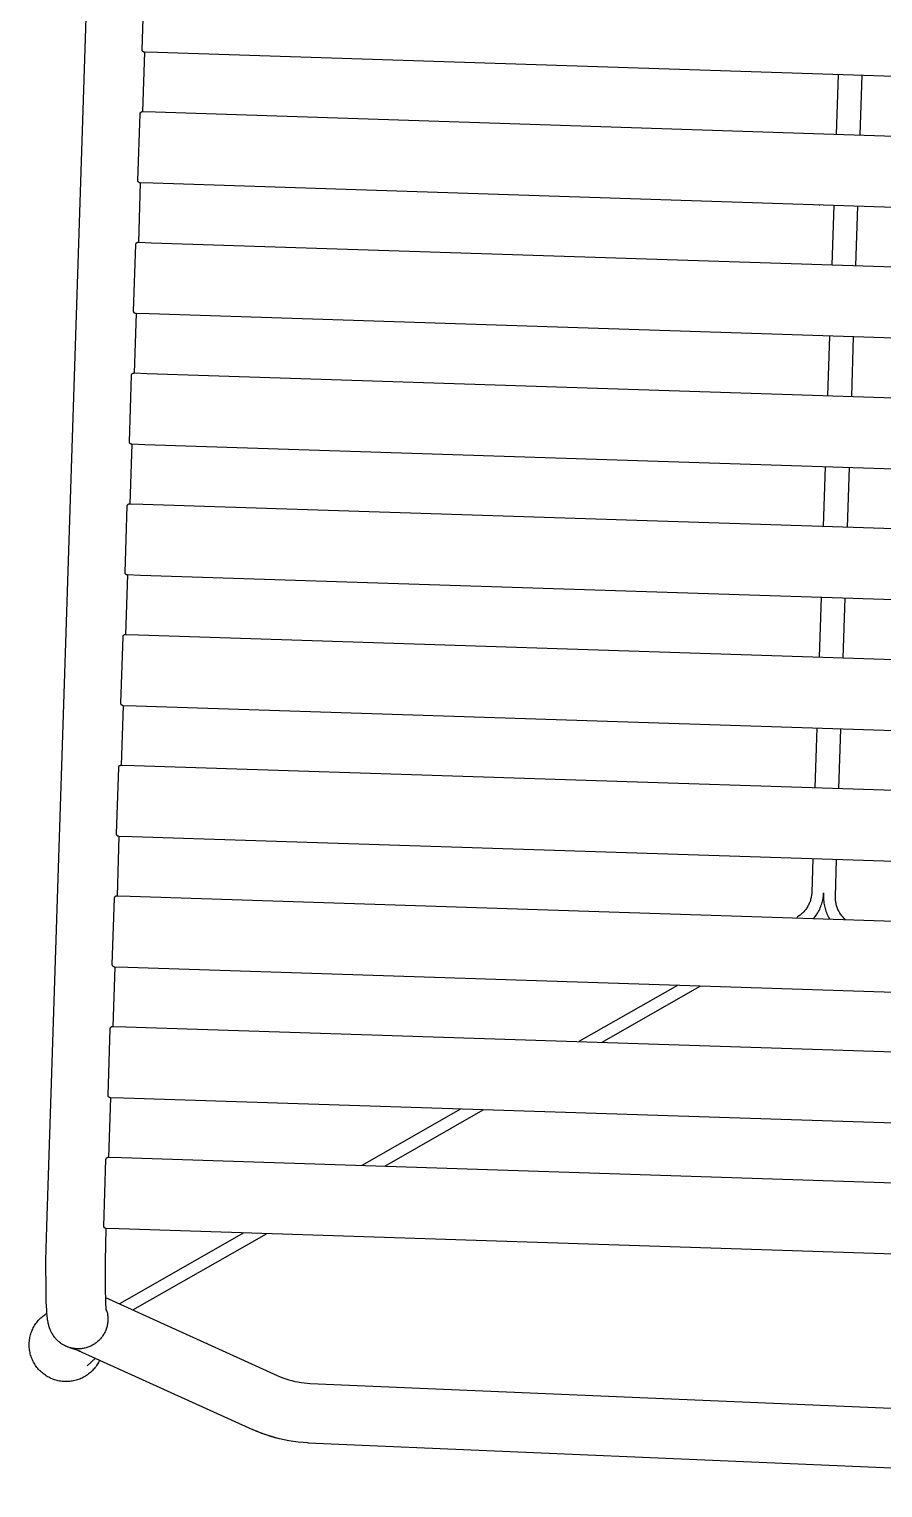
# Model space of a CAD drawing. Extents: x -27 to 25.3, y -8.5 to 57.5.
# Drawn here: x -12.965 to -12.606, y 53.188 to 53.802 of the extents above; entities that cross this region are included whole.
import ezdxf

# ---------------------------------------------------------------- set-up
doc = ezdxf.new("R2010")
doc.units = 0
doc.header["$LTSCALE"] = 0.002
doc.layers.add('A-mobilier', color=252, linetype='Continuous')
doc.layers.add('SA-ELEVATION', color=2, linetype='Continuous', true_color=0xffff00)

# ---------------------------------------------------------------- blocks, each defined once
blk = doc.blocks.new('Banc Palissade-Dessus')
at = {"layer": 'SA-ELEVATION'}
for p, q in [((537.5, 0), (-537.5, 0)), ((574.9, 0.02), (574.57, -0.39)), ((575.24, 0.43), (574.9, 0.02)), ((575.6, 0.83), (575.24, 0.43)), ((575.96, 1.21), (575.6, 0.83)), ((576.35, 1.58), (575.96, 1.21)), ((576.74, 1.93), (576.35, 1.58)), ((577.14, 2.28), (576.74, 1.93)), ((577.56, 2.6), (577.14, 2.28)), ((577.99, 2.92), (577.56, 2.6)), ((578.43, 3.22), (577.99, 2.92)), ((578.87, 3.5), (578.43, 3.22)), ((579.33, 3.77), (578.87, 3.5)), ((579.8, 4.02), (579.33, 3.77)), ((580.27, 4.26), (579.8, 4.02)), ((580.76, 4.48), (580.27, 4.26)), ((581.25, 4.68), (580.76, 4.48)), ((581.74, 4.87), (581.25, 4.68)), ((582.25, 5.04), (581.74, 4.87)), ((582.75, 5.19), (582.25, 5.04)), ((583.27, 5.33), (582.75, 5.19)), ((583.78, 5.44), (583.27, 5.33)), ((584.31, 5.54), (583.78, 5.44)), ((584.83, 5.62), (584.31, 5.54)), ((585.36, 5.69), (584.83, 5.62)), ((585.89, 5.73), (585.36, 5.69)), ((586.42, 5.76), (585.89, 5.73)), ((586.95, 5.77), (586.42, 5.76)), ((587.48, 5.76), (586.95, 5.77)), ((588.02, 5.73), (587.48, 5.76)), ((588.56, 5.68), (588.02, 5.73)), ((589.09, 5.62), (588.56, 5.68)), ((589.63, 5.53), (589.09, 5.62)), ((590.16, 5.43), (589.63, 5.53)), ((590.68, 5.31), (590.16, 5.43)), ((591.2, 5.17), (590.68, 5.31)), ((591.72, 5.01), (591.2, 5.17)), ((592.23, 4.84), (591.72, 5.01)), ((592.73, 4.65), (592.23, 4.84)), ((593.23, 4.44), (592.73, 4.65)), ((593.72, 4.21), (593.23, 4.44)), ((594.2, 3.97), (593.72, 4.21)), ((594.67, 3.71), (594.2, 3.97)), ((595.13, 3.43), (594.67, 3.71)), ((595.58, 3.14), (595.13, 3.43)), ((596.02, 2.83), (595.58, 3.14)), ((596.46, 2.51), (596.02, 2.83)), ((596.88, 2.17), (596.46, 2.51)), ((597.28, 1.82), (596.88, 2.17)), ((597.68, 1.45), (597.28, 1.82)), ((598.06, 1.07), (597.68, 1.45)), ((598.43, 0.68), (598.06, 1.07)), ((598.78, 0.27), (598.43, 0.68)), ((599.12, -0.15), (598.78, 0.27)), ((551.78, -0.14), (537.5, 0)), ((565.13, -0.59), (551.78, -0.14)), ((569.24, -0.84), (565.13, -0.59)), ((572.49, -1.11), (569.24, -0.84)), ((573.81, -1.24), (572.49, -1.11)), ((575.13, -1.41), (573.81, -1.24)), ((574.26, -0.82), (573.96, -1.26)), ((574.57, -0.39), (574.26, -0.82)), ((576.16, -1.56), (575.13, -1.41)), ((576.67, -1.65), (576.16, -1.56)), ((577.18, -1.74), (576.67, -1.65)), ((577.61, -1.83), (577.18, -1.74)), ((578.04, -1.93), (577.61, -1.83)), ((578.47, -2.04), (578.04, -1.93)), ((578.89, -2.16), (578.47, -2.04)), ((579.28, -2.28), (578.89, -2.16)), ((579.67, -2.41), (579.28, -2.28)), ((580.06, -2.55), (579.67, -2.41)), ((580.44, -2.7), (580.06, -2.55)), ((580.79, -2.85), (580.44, -2.7)), ((581.14, -3.01), (580.79, -2.85)), ((581.49, -3.18), (581.14, -3.01)), ((581.84, -3.36), (581.49, -3.18)), ((582.18, -3.56), (581.84, -3.36)), ((582.52, -3.77), (582.18, -3.56)), ((582.86, -3.99), (582.52, -3.77)), ((583.19, -4.21), (582.86, -3.99)), ((583.54, -4.48), (583.19, -4.21)), ((583.89, -4.75), (583.54, -4.48)), ((584.23, -5.04), (583.89, -4.75)), ((584.4, -5.2), (584.23, -5.04)), ((584.56, -5.35), (584.4, -5.2)), ((584.79, -5.58), (584.56, -5.35)), ((585.02, -5.81), (584.79, -5.58)), ((585.24, -6.05), (585.02, -5.81)), ((585.45, -6.29), (585.24, -6.05)), ((599.45, -0.58), (599.12, -0.15)), ((599.76, -1.02), (599.45, -0.58)), ((600.06, -1.47), (599.76, -1.02)), ((600.34, -1.93), (600.06, -1.47)), ((600.6, -2.4), (600.34, -1.93)), ((600.85, -2.88), (600.6, -2.4)), ((601.08, -3.36), (600.85, -2.88)), ((601.29, -3.86), (601.08, -3.36)), ((601.48, -4.36), (601.29, -3.86)), ((601.66, -4.87), (601.48, -4.36)), ((601.82, -5.38), (601.66, -4.87)), ((601.96, -5.9), (601.82, -5.38)), ((602.09, -6.43), (601.96, -5.9)), ((585.66, -6.54), (585.45, -6.29)), ((585.86, -6.8), (585.66, -6.54)), ((586.06, -7.06), (585.86, -6.8)), ((586.25, -7.33), (586.06, -7.06)), ((586.4, -7.54), (586.25, -7.33)), ((586.54, -7.76), (586.4, -7.54)), ((586.67, -7.98), (586.54, -7.76)), ((586.81, -8.2), (586.67, -7.98)), ((586.93, -8.43), (586.81, -8.2)), ((587.06, -8.66), (586.93, -8.43)), ((587.18, -8.89), (587.06, -8.66)), ((587.29, -9.12), (587.18, -8.89)), ((587.4, -9.36), (587.29, -9.12)), ((587.44, -9.46), (587.38, -9.33)), ((587.5, -9.6), (587.4, -9.36)), ((587.6, -9.84), (587.5, -9.6)), ((587.69, -10.08), (587.6, -9.84)), ((587.78, -10.33), (587.69, -10.08)), ((587.87, -10.57), (587.78, -10.33)), ((587.95, -10.82), (587.87, -10.57)), ((588.02, -11.08), (587.95, -10.82)), ((588.11, -11.42), (588.02, -11.08)), ((588.06, -11.22), (589.31, -15.62)), ((588.2, -11.77), (588.11, -11.42)), ((588.27, -12.12), (588.2, -11.77)), ((588.33, -12.48), (588.27, -12.12)), ((602.19, -6.96), (602.09, -6.43)), ((602.28, -7.49), (602.19, -6.96)), ((602.23, -12.32), (602.31, -11.79)), ((602.35, -8.02), (602.28, -7.49)), ((602.31, -11.79), (602.37, -11.25)), ((602.4, -8.56), (602.35, -8.02)), ((602.37, -11.25), (602.41, -10.71)), ((602.43, -9.1), (602.4, -8.56)), ((602.41, -10.71), (602.44, -10.18)), ((602.44, -9.64), (602.43, -9.1)), ((602.44, -10.18), (602.44, -9.64)), ((587.81, -18.56), (587.94, -18.15)), ((587.94, -18.15), (588.06, -17.73)), ((588.06, -17.73), (588.17, -17.32)), ((588.17, -17.32), (588.26, -16.9)), ((588.26, -16.9), (588.33, -16.48)), ((588.39, -12.87), (588.33, -12.48)), ((588.33, -16.48), (588.39, -16.08)), ((588.44, -13.27), (588.39, -12.87)), ((588.39, -16.08), (588.44, -15.68)), ((588.47, -13.67), (588.44, -13.27)), ((588.44, -15.68), (588.47, -15.28)), ((588.49, -14.07), (588.47, -13.67)), ((588.47, -15.28), (588.49, -14.88)), ((588.49, -14.48), (588.49, -14.07)), ((588.49, -14.88), (588.49, -14.48)), ((589.11, -14.91), (620.03, -89.25)), ((599.56, -18.73), (599.87, -18.29)), ((599.87, -18.29), (600.16, -17.84)), ((600.16, -17.84), (600.43, -17.37)), ((600.43, -17.37), (600.69, -16.9)), ((600.69, -16.9), (600.93, -16.42)), ((600.93, -16.42), (601.15, -15.93)), ((601.15, -15.93), (601.36, -15.43)), ((601.36, -15.43), (601.55, -14.92)), ((601.55, -14.92), (601.72, -14.41)), ((601.72, -14.41), (601.87, -13.9)), ((601.87, -13.9), (602.01, -13.37)), ((602.01, -13.37), (602.13, -12.85)), ((602.13, -12.85), (602.23, -12.32)), ((41.5, -23.96), (13.5, -23.96)), ((41.54, -23.96), (41.5, -23.96)), ((41.57, -23.96), (41.54, -23.96)), ((41.61, -23.96), (41.57, -23.96)), ((41.64, -23.97), (41.61, -23.96)), ((41.68, -23.98), (41.64, -23.97)), ((41.71, -23.98), (41.68, -23.98)), ((41.75, -23.99), (41.71, -23.98)), ((41.78, -24), (41.75, -23.99)), ((41.81, -24.01), (41.78, -24)), ((41.85, -24.03), (41.81, -24.01)), ((41.88, -24.04), (41.85, -24.03)), ((41.91, -24.05), (41.88, -24.04)), ((41.95, -24.07), (41.91, -24.05)), ((41.98, -24.09), (41.95, -24.07)), ((42.01, -24.1), (41.98, -24.09)), ((42.04, -24.12), (42.01, -24.1)), ((42.07, -24.14), (42.04, -24.12)), ((42.1, -24.16), (42.07, -24.14)), ((42.12, -24.19), (42.1, -24.16)), ((42.15, -24.21), (42.12, -24.19)), ((42.18, -24.23), (42.15, -24.21)), ((42.2, -24.26), (42.18, -24.23)), ((42.23, -24.28), (42.2, -24.26)), ((42.25, -24.31), (42.23, -24.28)), ((42.27, -24.34), (42.25, -24.31)), ((42.3, -24.37), (42.27, -24.34)), ((42.32, -24.4), (42.3, -24.37)), ((42.34, -24.43), (42.32, -24.4)), ((42.36, -24.46), (42.34, -24.43)), ((42.37, -24.49), (42.36, -24.46)), ((42.39, -24.52), (42.37, -24.49)), ((42.41, -24.55), (42.39, -24.52)), ((67.61, -24.52), (67.59, -24.55)), ((67.63, -24.49), (67.61, -24.52)), ((67.64, -24.46), (67.63, -24.49)), ((67.66, -24.43), (67.64, -24.46)), ((67.68, -24.4), (67.66, -24.43)), ((67.7, -24.37), (67.68, -24.4)), ((67.73, -24.34), (67.7, -24.37)), ((67.75, -24.31), (67.73, -24.34)), ((67.77, -24.28), (67.75, -24.31)), ((67.8, -24.26), (67.77, -24.28)), ((67.82, -24.23), (67.8, -24.26)), ((67.85, -24.21), (67.82, -24.23)), ((67.88, -24.19), (67.85, -24.21)), ((67.9, -24.17), (67.88, -24.19)), ((67.93, -24.14), (67.9, -24.17)), ((67.96, -24.12), (67.93, -24.14)), ((67.99, -24.1), (67.96, -24.12)), ((68.02, -24.09), (67.99, -24.1)), ((68.05, -24.07), (68.02, -24.09)), ((68.09, -24.05), (68.05, -24.07)), ((68.12, -24.04), (68.09, -24.05)), ((68.15, -24.03), (68.12, -24.04)), ((68.19, -24.01), (68.15, -24.03)), ((68.22, -24), (68.19, -24.01)), ((68.25, -23.99), (68.22, -24)), ((68.29, -23.98), (68.25, -23.99)), ((68.32, -23.98), (68.29, -23.98)), ((68.36, -23.97), (68.32, -23.98)), ((68.39, -23.96), (68.36, -23.97)), ((68.43, -23.96), (68.39, -23.96)), ((68.46, -23.96), (68.43, -23.96)), ((68.5, -23.96), (68.46, -23.96)), ((96.5, -23.96), (68.5, -23.96)), ((96.54, -23.96), (96.5, -23.96)), ((96.57, -23.96), (96.54, -23.96)), ((96.61, -23.96), (96.57, -23.96)), ((96.64, -23.97), (96.61, -23.96)), ((96.68, -23.98), (96.64, -23.97)), ((96.71, -23.98), (96.68, -23.98)), ((96.75, -23.99), (96.71, -23.98)), ((96.78, -24), (96.75, -23.99)), ((96.81, -24.01), (96.78, -24)), ((96.85, -24.03), (96.81, -24.01)), ((96.88, -24.04), (96.85, -24.03)), ((96.91, -24.05), (96.88, -24.04)), ((96.95, -24.07), (96.91, -24.05)), ((96.98, -24.09), (96.95, -24.07)), ((97.01, -24.1), (96.98, -24.09)), ((97.04, -24.12), (97.01, -24.1)), ((97.07, -24.14), (97.04, -24.12)), ((97.1, -24.17), (97.07, -24.14)), ((97.12, -24.19), (97.1, -24.17)), ((97.15, -24.21), (97.12, -24.19)), ((97.18, -24.23), (97.15, -24.21)), ((97.2, -24.26), (97.18, -24.23)), ((97.23, -24.28), (97.2, -24.26)), ((97.25, -24.31), (97.23, -24.28)), ((97.27, -24.34), (97.25, -24.31)), ((97.3, -24.37), (97.27, -24.34)), ((97.32, -24.4), (97.3, -24.37)), ((97.34, -24.43), (97.32, -24.4)), ((97.36, -24.46), (97.34, -24.43)), ((97.37, -24.49), (97.36, -24.46)), ((97.39, -24.52), (97.37, -24.49)), ((97.41, -24.55), (97.39, -24.52)), ((122.61, -24.52), (122.59, -24.55)), ((122.63, -24.49), (122.61, -24.52)), ((122.64, -24.46), (122.63, -24.49)), ((122.66, -24.43), (122.64, -24.46)), ((122.68, -24.4), (122.66, -24.43)), ((122.7, -24.37), (122.68, -24.4)), ((122.73, -24.34), (122.7, -24.37)), ((122.75, -24.31), (122.73, -24.34)), ((122.77, -24.28), (122.75, -24.31)), ((122.8, -24.26), (122.77, -24.28)), ((122.82, -24.23), (122.8, -24.26)), ((122.85, -24.21), (122.82, -24.23)), ((122.88, -24.19), (122.85, -24.21)), ((122.9, -24.17), (122.88, -24.19)), ((122.93, -24.14), (122.9, -24.17)), ((122.96, -24.12), (122.93, -24.14)), ((122.99, -24.1), (122.96, -24.12)), ((123.02, -24.09), (122.99, -24.1)), ((123.05, -24.07), (123.02, -24.09)), ((123.09, -24.05), (123.05, -24.07)), ((123.12, -24.04), (123.09, -24.05)), ((123.15, -24.03), (123.12, -24.04)), ((123.19, -24.01), (123.15, -24.03)), ((123.22, -24), (123.19, -24.01)), ((123.25, -23.99), (123.22, -24)), ((123.29, -23.98), (123.25, -23.99)), ((123.32, -23.98), (123.29, -23.98)), ((123.36, -23.97), (123.32, -23.98)), ((123.39, -23.96), (123.36, -23.97)), ((123.43, -23.96), (123.39, -23.96)), ((123.46, -23.96), (123.43, -23.96)), ((123.5, -23.96), (123.46, -23.96)), ((151.5, -23.96), (123.5, -23.96)), ((151.54, -23.96), (151.5, -23.96)), ((151.57, -23.96), (151.54, -23.96)), ((151.61, -23.96), (151.57, -23.96)), ((151.64, -23.97), (151.61, -23.96)), ((151.68, -23.98), (151.64, -23.97)), ((151.71, -23.98), (151.68, -23.98)), ((151.75, -23.99), (151.71, -23.98)), ((151.78, -24), (151.75, -23.99)), ((151.81, -24.01), (151.78, -24)), ((151.85, -24.03), (151.81, -24.01)), ((151.88, -24.04), (151.85, -24.03)), ((151.91, -24.05), (151.88, -24.04)), ((151.95, -24.07), (151.91, -24.05)), ((151.98, -24.09), (151.95, -24.07)), ((152.01, -24.1), (151.98, -24.09)), ((152.04, -24.12), (152.01, -24.1)), ((152.07, -24.14), (152.04, -24.12)), ((152.1, -24.17), (152.07, -24.14)), ((152.12, -24.19), (152.1, -24.17)), ((152.15, -24.21), (152.12, -24.19)), ((152.18, -24.23), (152.15, -24.21)), ((152.2, -24.26), (152.18, -24.23)), ((152.23, -24.28), (152.2, -24.26)), ((152.25, -24.31), (152.23, -24.28)), ((152.27, -24.34), (152.25, -24.31)), ((152.3, -24.37), (152.27, -24.34)), ((152.32, -24.4), (152.3, -24.37)), ((152.34, -24.43), (152.32, -24.4)), ((152.36, -24.46), (152.34, -24.43)), ((152.37, -24.49), (152.36, -24.46)), ((152.39, -24.52), (152.37, -24.49)), ((152.41, -24.55), (152.39, -24.52)), ((177.61, -24.52), (177.59, -24.55)), ((177.63, -24.49), (177.61, -24.52)), ((177.64, -24.46), (177.63, -24.49)), ((177.66, -24.43), (177.64, -24.46)), ((177.68, -24.4), (177.66, -24.43)), ((177.7, -24.37), (177.68, -24.4)), ((177.73, -24.34), (177.7, -24.37)), ((177.75, -24.31), (177.73, -24.34)), ((177.77, -24.29), (177.75, -24.31)), ((177.8, -24.26), (177.77, -24.29)), ((177.82, -24.23), (177.8, -24.26)), ((177.85, -24.21), (177.82, -24.23)), ((177.88, -24.19), (177.85, -24.21)), ((177.9, -24.17), (177.88, -24.19)), ((177.93, -24.14), (177.9, -24.17)), ((177.96, -24.12), (177.93, -24.14)), ((177.99, -24.11), (177.96, -24.12)), ((178.02, -24.09), (177.99, -24.11)), ((178.05, -24.07), (178.02, -24.09)), ((178.09, -24.05), (178.05, -24.07)), ((178.12, -24.04), (178.09, -24.05)), ((178.15, -24.03), (178.12, -24.04)), ((178.19, -24.01), (178.15, -24.03)), ((178.22, -24), (178.19, -24.01)), ((178.25, -23.99), (178.22, -24)), ((178.29, -23.98), (178.25, -23.99)), ((178.32, -23.98), (178.29, -23.98)), ((178.36, -23.97), (178.32, -23.98)), ((178.39, -23.96), (178.36, -23.97)), ((178.43, -23.96), (178.39, -23.96)), ((178.46, -23.96), (178.43, -23.96)), ((178.5, -23.96), (178.46, -23.96)), ((206.5, -23.96), (178.5, -23.96)), ((206.54, -23.96), (206.5, -23.96)), ((206.57, -23.96), (206.54, -23.96)), ((206.61, -23.96), (206.57, -23.96)), ((206.64, -23.97), (206.61, -23.96)), ((206.68, -23.98), (206.64, -23.97)), ((206.71, -23.98), (206.68, -23.98)), ((206.75, -23.99), (206.71, -23.98)), ((206.78, -24), (206.75, -23.99)), ((206.81, -24.01), (206.78, -24)), ((206.85, -24.03), (206.81, -24.01)), ((206.88, -24.04), (206.85, -24.03)), ((206.91, -24.05), (206.88, -24.04)), ((206.95, -24.07), (206.91, -24.05)), ((206.98, -24.09), (206.95, -24.07)), ((207.01, -24.11), (206.98, -24.09)), ((207.04, -24.12), (207.01, -24.11)), ((207.07, -24.14), (207.04, -24.12)), ((207.1, -24.17), (207.07, -24.14)), ((207.12, -24.19), (207.1, -24.17)), ((207.15, -24.21), (207.12, -24.19)), ((207.18, -24.23), (207.15, -24.21)), ((207.2, -24.26), (207.18, -24.23)), ((207.23, -24.29), (207.2, -24.26)), ((207.25, -24.31), (207.23, -24.29)), ((207.27, -24.34), (207.25, -24.31)), ((207.3, -24.37), (207.27, -24.34)), ((207.32, -24.4), (207.3, -24.37)), ((207.34, -24.43), (207.32, -24.4)), ((207.36, -24.46), (207.34, -24.43)), ((207.37, -24.49), (207.36, -24.46)), ((207.39, -24.52), (207.37, -24.49)), ((207.41, -24.55), (207.39, -24.52)), ((232.61, -24.52), (232.59, -24.55)), ((232.63, -24.49), (232.61, -24.52)), ((232.64, -24.46), (232.63, -24.49)), ((232.66, -24.43), (232.64, -24.46)), ((232.68, -24.4), (232.66, -24.43)), ((232.7, -24.37), (232.68, -24.4)), ((232.73, -24.34), (232.7, -24.37)), ((232.75, -24.31), (232.73, -24.34)), ((232.77, -24.28), (232.75, -24.31)), ((232.8, -24.26), (232.77, -24.28)), ((232.82, -24.23), (232.8, -24.26)), ((232.85, -24.21), (232.82, -24.23)), ((232.88, -24.19), (232.85, -24.21)), ((232.9, -24.16), (232.88, -24.19)), ((232.93, -24.14), (232.9, -24.16)), ((232.96, -24.12), (232.93, -24.14)), ((232.99, -24.1), (232.96, -24.12)), ((233.02, -24.09), (232.99, -24.1)), ((233.05, -24.07), (233.02, -24.09)), ((233.09, -24.05), (233.05, -24.07)), ((233.12, -24.04), (233.09, -24.05)), ((233.15, -24.03), (233.12, -24.04)), ((233.19, -24.01), (233.15, -24.03)), ((233.22, -24), (233.19, -24.01)), ((233.25, -23.99), (233.22, -24)), ((233.29, -23.98), (233.25, -23.99)), ((233.32, -23.98), (233.29, -23.98)), ((233.36, -23.97), (233.32, -23.98)), ((233.39, -23.96), (233.36, -23.97)), ((233.43, -23.96), (233.39, -23.96)), ((233.46, -23.96), (233.43, -23.96)), ((233.5, -23.96), (233.46, -23.96)), ((261.5, -23.96), (233.5, -23.96)), ((261.54, -23.96), (261.5, -23.96)), ((261.57, -23.96), (261.54, -23.96)), ((261.61, -23.96), (261.57, -23.96)), ((261.64, -23.97), (261.61, -23.96)), ((261.68, -23.98), (261.64, -23.97)), ((261.71, -23.98), (261.68, -23.98)), ((261.75, -23.99), (261.71, -23.98)), ((261.78, -24), (261.75, -23.99)), ((261.81, -24.01), (261.78, -24)), ((261.85, -24.03), (261.81, -24.01)), ((261.88, -24.04), (261.85, -24.03)), ((261.91, -24.05), (261.88, -24.04)), ((261.95, -24.07), (261.91, -24.05)), ((261.98, -24.09), (261.95, -24.07)), ((262.01, -24.1), (261.98, -24.09)), ((262.04, -24.12), (262.01, -24.1)), ((262.07, -24.14), (262.04, -24.12)), ((262.1, -24.16), (262.07, -24.14)), ((262.12, -24.19), (262.1, -24.16)), ((262.15, -24.21), (262.12, -24.19)), ((262.18, -24.23), (262.15, -24.21)), ((262.2, -24.26), (262.18, -24.23)), ((262.23, -24.28), (262.2, -24.26)), ((262.25, -24.31), (262.23, -24.28)), ((262.27, -24.34), (262.25, -24.31)), ((262.3, -24.37), (262.27, -24.34)), ((262.32, -24.4), (262.3, -24.37)), ((262.34, -24.43), (262.32, -24.4)), ((262.36, -24.46), (262.34, -24.43)), ((262.37, -24.49), (262.36, -24.46)), ((262.39, -24.52), (262.37, -24.49)), ((262.41, -24.55), (262.39, -24.52)), ((287.61, -24.52), (287.59, -24.55)), ((287.63, -24.49), (287.61, -24.52)), ((287.64, -24.46), (287.63, -24.49)), ((287.66, -24.43), (287.64, -24.46)), ((287.68, -24.4), (287.66, -24.43)), ((287.7, -24.37), (287.68, -24.4)), ((287.73, -24.34), (287.7, -24.37)), ((287.75, -24.31), (287.73, -24.34)), ((287.77, -24.28), (287.75, -24.31)), ((287.8, -24.26), (287.77, -24.28)), ((287.82, -24.23), (287.8, -24.26)), ((287.85, -24.21), (287.82, -24.23)), ((287.88, -24.19), (287.85, -24.21)), ((287.9, -24.17), (287.88, -24.19)), ((287.93, -24.14), (287.9, -24.17)), ((287.96, -24.12), (287.93, -24.14)), ((287.99, -24.1), (287.96, -24.12)), ((288.02, -24.09), (287.99, -24.1)), ((288.05, -24.07), (288.02, -24.09)), ((288.09, -24.05), (288.05, -24.07)), ((288.12, -24.04), (288.09, -24.05)), ((288.15, -24.03), (288.12, -24.04)), ((288.19, -24.01), (288.15, -24.03)), ((288.22, -24), (288.19, -24.01)), ((288.25, -23.99), (288.22, -24)), ((288.29, -23.98), (288.25, -23.99)), ((288.32, -23.98), (288.29, -23.98)), ((288.36, -23.97), (288.32, -23.98)), ((288.39, -23.96), (288.36, -23.97)), ((288.43, -23.96), (288.39, -23.96)), ((288.46, -23.96), (288.43, -23.96)), ((288.5, -23.96), (288.46, -23.96)), ((316.5, -23.96), (288.5, -23.96)), ((316.54, -23.96), (316.5, -23.96)), ((316.57, -23.96), (316.54, -23.96)), ((316.61, -23.96), (316.57, -23.96)), ((316.64, -23.97), (316.61, -23.96)), ((316.68, -23.98), (316.64, -23.97)), ((316.71, -23.98), (316.68, -23.98)), ((316.75, -23.99), (316.71, -23.98)), ((316.78, -24), (316.75, -23.99)), ((316.81, -24.01), (316.78, -24)), ((316.85, -24.03), (316.81, -24.01)), ((316.88, -24.04), (316.85, -24.03)), ((316.91, -24.05), (316.88, -24.04)), ((316.95, -24.07), (316.91, -24.05)), ((316.98, -24.09), (316.95, -24.07)), ((317.01, -24.1), (316.98, -24.09)), ((317.04, -24.12), (317.01, -24.1)), ((317.07, -24.14), (317.04, -24.12)), ((317.1, -24.17), (317.07, -24.14)), ((317.12, -24.19), (317.1, -24.17)), ((317.15, -24.21), (317.12, -24.19)), ((317.18, -24.23), (317.15, -24.21)), ((317.2, -24.26), (317.18, -24.23)), ((317.23, -24.28), (317.2, -24.26)), ((317.25, -24.31), (317.23, -24.28)), ((317.27, -24.34), (317.25, -24.31)), ((317.3, -24.37), (317.27, -24.34)), ((317.32, -24.4), (317.3, -24.37)), ((317.34, -24.43), (317.32, -24.4)), ((317.36, -24.46), (317.34, -24.43)), ((317.37, -24.49), (317.36, -24.46)), ((317.39, -24.52), (317.37, -24.49)), ((317.41, -24.55), (317.39, -24.52)), ((342.61, -24.52), (342.59, -24.55)), ((342.63, -24.49), (342.61, -24.52)), ((342.64, -24.46), (342.63, -24.49)), ((342.66, -24.43), (342.64, -24.46)), ((342.68, -24.4), (342.66, -24.43)), ((342.7, -24.37), (342.68, -24.4)), ((342.73, -24.34), (342.7, -24.37)), ((342.75, -24.31), (342.73, -24.34)), ((342.77, -24.28), (342.75, -24.31)), ((342.8, -24.26), (342.77, -24.28)), ((342.82, -24.23), (342.8, -24.26)), ((342.85, -24.21), (342.82, -24.23)), ((342.88, -24.19), (342.85, -24.21)), ((342.9, -24.17), (342.88, -24.19)), ((342.93, -24.14), (342.9, -24.17)), ((342.96, -24.12), (342.93, -24.14)), ((342.99, -24.1), (342.96, -24.12)), ((343.02, -24.09), (342.99, -24.1)), ((343.05, -24.07), (343.02, -24.09)), ((343.09, -24.05), (343.05, -24.07)), ((343.12, -24.04), (343.09, -24.05)), ((343.15, -24.03), (343.12, -24.04)), ((343.19, -24.01), (343.15, -24.03)), ((343.22, -24), (343.19, -24.01)), ((343.25, -23.99), (343.22, -24)), ((343.29, -23.98), (343.25, -23.99)), ((343.32, -23.98), (343.29, -23.98)), ((343.36, -23.97), (343.32, -23.98)), ((343.39, -23.96), (343.36, -23.97)), ((343.43, -23.96), (343.39, -23.96)), ((343.46, -23.96), (343.43, -23.96)), ((343.5, -23.96), (343.46, -23.96)), ((371.5, -23.96), (343.5, -23.96)), ((371.54, -23.96), (371.5, -23.96)), ((371.57, -23.96), (371.54, -23.96)), ((371.61, -23.96), (371.57, -23.96)), ((371.64, -23.97), (371.61, -23.96)), ((371.68, -23.98), (371.64, -23.97)), ((371.71, -23.98), (371.68, -23.98)), ((371.75, -23.99), (371.71, -23.98)), ((371.78, -24), (371.75, -23.99)), ((371.81, -24.01), (371.78, -24)), ((371.85, -24.03), (371.81, -24.01)), ((371.88, -24.04), (371.85, -24.03)), ((371.91, -24.05), (371.88, -24.04)), ((371.95, -24.07), (371.91, -24.05)), ((371.98, -24.09), (371.95, -24.07)), ((372.01, -24.1), (371.98, -24.09)), ((372.04, -24.12), (372.01, -24.1)), ((372.07, -24.14), (372.04, -24.12)), ((372.1, -24.17), (372.07, -24.14)), ((372.12, -24.19), (372.1, -24.17)), ((372.15, -24.21), (372.12, -24.19)), ((372.18, -24.23), (372.15, -24.21)), ((372.2, -24.26), (372.18, -24.23)), ((372.23, -24.28), (372.2, -24.26)), ((372.25, -24.31), (372.23, -24.28)), ((372.27, -24.34), (372.25, -24.31)), ((372.3, -24.37), (372.27, -24.34)), ((372.32, -24.4), (372.3, -24.37)), ((372.34, -24.43), (372.32, -24.4)), ((372.36, -24.46), (372.34, -24.43)), ((372.37, -24.49), (372.36, -24.46)), ((372.39, -24.52), (372.37, -24.49)), ((372.41, -24.55), (372.39, -24.52)), ((397.61, -24.52), (397.59, -24.55)), ((397.63, -24.49), (397.61, -24.52)), ((397.64, -24.46), (397.63, -24.49)), ((397.66, -24.43), (397.64, -24.46)), ((397.68, -24.4), (397.66, -24.43)), ((397.7, -24.37), (397.68, -24.4)), ((397.73, -24.34), (397.7, -24.37)), ((397.75, -24.31), (397.73, -24.34)), ((397.77, -24.29), (397.75, -24.31)), ((397.8, -24.26), (397.77, -24.29)), ((397.82, -24.23), (397.8, -24.26)), ((397.85, -24.21), (397.82, -24.23)), ((397.88, -24.19), (397.85, -24.21)), ((397.9, -24.17), (397.88, -24.19)), ((397.93, -24.14), (397.9, -24.17)), ((397.96, -24.12), (397.93, -24.14)), ((397.99, -24.11), (397.96, -24.12)), ((398.02, -24.09), (397.99, -24.11)), ((398.05, -24.07), (398.02, -24.09)), ((398.09, -24.05), (398.05, -24.07)), ((398.12, -24.04), (398.09, -24.05)), ((398.15, -24.03), (398.12, -24.04)), ((398.19, -24.01), (398.15, -24.03)), ((398.22, -24), (398.19, -24.01)), ((398.25, -23.99), (398.22, -24)), ((398.29, -23.98), (398.25, -23.99)), ((398.32, -23.98), (398.29, -23.98)), ((398.36, -23.97), (398.32, -23.98)), ((398.39, -23.96), (398.36, -23.97)), ((398.43, -23.96), (398.39, -23.96)), ((398.46, -23.96), (398.43, -23.96)), ((398.5, -23.96), (398.46, -23.96)), ((426.5, -23.96), (398.5, -23.96)), ((426.54, -23.96), (426.5, -23.96)), ((426.57, -23.96), (426.54, -23.96)), ((426.61, -23.96), (426.57, -23.96)), ((426.64, -23.97), (426.61, -23.96)), ((426.68, -23.98), (426.64, -23.97)), ((426.71, -23.98), (426.68, -23.98)), ((426.75, -23.99), (426.71, -23.98)), ((426.78, -24), (426.75, -23.99)), ((426.81, -24.01), (426.78, -24)), ((426.85, -24.03), (426.81, -24.01)), ((426.88, -24.04), (426.85, -24.03)), ((426.91, -24.05), (426.88, -24.04)), ((426.95, -24.07), (426.91, -24.05)), ((426.98, -24.09), (426.95, -24.07)), ((427.01, -24.11), (426.98, -24.09)), ((427.04, -24.12), (427.01, -24.11)), ((427.07, -24.14), (427.04, -24.12)), ((427.1, -24.17), (427.07, -24.14)), ((427.12, -24.19), (427.1, -24.17)), ((427.15, -24.21), (427.12, -24.19)), ((427.18, -24.23), (427.15, -24.21)), ((427.2, -24.26), (427.18, -24.23)), ((427.23, -24.29), (427.2, -24.26)), ((427.25, -24.31), (427.23, -24.29)), ((427.27, -24.34), (427.25, -24.31)), ((427.3, -24.37), (427.27, -24.34)), ((427.32, -24.4), (427.3, -24.37)), ((427.34, -24.43), (427.32, -24.4)), ((427.36, -24.46), (427.34, -24.43)), ((427.37, -24.49), (427.36, -24.46)), ((427.39, -24.52), (427.37, -24.49)), ((427.41, -24.55), (427.39, -24.52)), ((452.61, -24.52), (452.59, -24.55)), ((452.63, -24.49), (452.61, -24.52)), ((452.64, -24.46), (452.63, -24.49)), ((452.66, -24.43), (452.64, -24.46)), ((452.68, -24.4), (452.66, -24.43)), ((452.7, -24.37), (452.68, -24.4)), ((452.73, -24.34), (452.7, -24.37)), ((452.75, -24.31), (452.73, -24.34)), ((452.77, -24.28), (452.75, -24.31)), ((452.8, -24.26), (452.77, -24.28)), ((452.82, -24.23), (452.8, -24.26)), ((452.85, -24.21), (452.82, -24.23)), ((452.88, -24.19), (452.85, -24.21)), ((452.9, -24.16), (452.88, -24.19)), ((452.93, -24.14), (452.9, -24.16)), ((452.96, -24.12), (452.93, -24.14)), ((452.99, -24.1), (452.96, -24.12)), ((453.02, -24.09), (452.99, -24.1)), ((453.05, -24.07), (453.02, -24.09)), ((453.09, -24.05), (453.05, -24.07)), ((453.12, -24.04), (453.09, -24.05)), ((453.15, -24.03), (453.12, -24.04)), ((453.19, -24.01), (453.15, -24.03)), ((453.22, -24), (453.19, -24.01)), ((453.25, -23.99), (453.22, -24)), ((453.29, -23.98), (453.25, -23.99)), ((453.32, -23.98), (453.29, -23.98)), ((453.36, -23.97), (453.32, -23.98)), ((453.39, -23.96), (453.36, -23.97)), ((453.43, -23.96), (453.39, -23.96)), ((453.46, -23.96), (453.43, -23.96)), ((453.5, -23.96), (453.46, -23.96)), ((481.5, -23.96), (453.5, -23.96)), ((481.54, -23.96), (481.5, -23.96)), ((481.57, -23.96), (481.54, -23.96)), ((481.61, -23.96), (481.57, -23.96)), ((481.64, -23.97), (481.61, -23.96)), ((481.68, -23.98), (481.64, -23.97)), ((481.71, -23.98), (481.68, -23.98)), ((481.75, -23.99), (481.71, -23.98)), ((481.78, -24), (481.75, -23.99)), ((481.81, -24.01), (481.78, -24)), ((481.85, -24.03), (481.81, -24.01)), ((481.88, -24.04), (481.85, -24.03)), ((481.91, -24.05), (481.88, -24.04)), ((481.95, -24.07), (481.91, -24.05)), ((481.98, -24.09), (481.95, -24.07)), ((482.01, -24.1), (481.98, -24.09)), ((482.04, -24.12), (482.01, -24.1)), ((482.07, -24.14), (482.04, -24.12)), ((482.1, -24.16), (482.07, -24.14)), ((482.12, -24.19), (482.1, -24.16)), ((482.15, -24.21), (482.12, -24.19)), ((482.18, -24.23), (482.15, -24.21)), ((482.2, -24.26), (482.18, -24.23)), ((482.23, -24.28), (482.2, -24.26)), ((482.25, -24.31), (482.23, -24.28)), ((482.27, -24.34), (482.25, -24.31)), ((482.3, -24.37), (482.27, -24.34)), ((482.32, -24.4), (482.3, -24.37)), ((482.34, -24.43), (482.32, -24.4)), ((482.36, -24.46), (482.34, -24.43)), ((482.37, -24.49), (482.36, -24.46)), ((482.39, -24.52), (482.37, -24.49)), ((482.41, -24.55), (482.39, -24.52)), ((507.61, -24.52), (507.59, -24.55)), ((507.63, -24.49), (507.61, -24.52)), ((507.64, -24.46), (507.63, -24.49)), ((507.66, -24.43), (507.64, -24.46)), ((507.68, -24.4), (507.66, -24.43)), ((507.7, -24.37), (507.68, -24.4)), ((507.73, -24.34), (507.7, -24.37)), ((507.75, -24.31), (507.73, -24.34)), ((507.77, -24.28), (507.75, -24.31)), ((507.8, -24.26), (507.77, -24.28)), ((507.82, -24.23), (507.8, -24.26)), ((507.85, -24.21), (507.82, -24.23)), ((507.88, -24.19), (507.85, -24.21)), ((507.9, -24.17), (507.88, -24.19)), ((507.93, -24.14), (507.9, -24.17)), ((507.96, -24.12), (507.93, -24.14)), ((507.99, -24.1), (507.96, -24.12)), ((508.02, -24.09), (507.99, -24.1)), ((508.05, -24.07), (508.02, -24.09)), ((508.09, -24.05), (508.05, -24.07)), ((508.12, -24.04), (508.09, -24.05)), ((508.15, -24.03), (508.12, -24.04)), ((508.19, -24.01), (508.15, -24.03)), ((508.22, -24), (508.19, -24.01)), ((508.25, -23.99), (508.22, -24)), ((508.29, -23.98), (508.25, -23.99)), ((508.32, -23.98), (508.29, -23.98)), ((508.36, -23.97), (508.32, -23.98)), ((508.39, -23.96), (508.36, -23.97)), ((508.43, -23.96), (508.39, -23.96)), ((508.46, -23.96), (508.43, -23.96)), ((508.5, -23.96), (508.46, -23.96)), ((536.5, -23.96), (508.5, -23.96)), ((536.54, -23.96), (536.5, -23.96)), ((536.57, -23.96), (536.54, -23.96)), ((536.61, -23.96), (536.57, -23.96)), ((536.64, -23.97), (536.61, -23.96)), ((536.68, -23.98), (536.64, -23.97)), ((536.71, -23.98), (536.68, -23.98)), ((536.75, -23.99), (536.71, -23.98)), ((536.78, -24), (536.75, -23.99)), ((536.81, -24.01), (536.78, -24)), ((536.85, -24.03), (536.81, -24.01)), ((536.88, -24.04), (536.85, -24.03)), ((536.91, -24.05), (536.88, -24.04)), ((536.95, -24.07), (536.91, -24.05)), ((536.98, -24.09), (536.95, -24.07)), ((537.01, -24.1), (536.98, -24.09)), ((537.04, -24.12), (537.01, -24.1)), ((537.07, -24.14), (537.04, -24.12)), ((537.1, -24.17), (537.07, -24.14)), ((537.12, -24.19), (537.1, -24.17)), ((537.15, -24.21), (537.12, -24.19)), ((537.18, -24.23), (537.15, -24.21)), ((537.2, -24.26), (537.18, -24.23)), ((537.23, -24.28), (537.2, -24.26)), ((537.25, -24.31), (537.23, -24.28)), ((537.27, -24.34), (537.25, -24.31)), ((537.3, -24.37), (537.27, -24.34)), ((537.32, -24.4), (537.3, -24.37)), ((537.34, -24.43), (537.32, -24.4)), ((537.36, -24.46), (537.34, -24.43)), ((537.37, -24.49), (537.36, -24.46)), ((537.39, -24.52), (537.37, -24.49)), ((537.41, -24.55), (537.39, -24.52)), ((583.24, -24.65), (583.59, -24.39)), ((583.59, -24.39), (583.93, -24.13)), ((583.93, -24.13), (584.25, -23.85)), ((584.25, -23.85), (584.57, -23.56)), ((584.57, -23.56), (584.88, -23.26)), ((584.88, -23.26), (585.18, -22.95)), ((585.18, -22.95), (585.46, -22.63)), ((585.46, -22.63), (585.74, -22.3)), ((585.74, -22.3), (586, -21.96)), ((586, -21.96), (586.25, -21.61)), ((586.25, -21.61), (586.49, -21.25)), ((586.49, -21.25), (586.72, -20.89)), ((586.72, -20.89), (586.93, -20.52)), ((586.93, -20.52), (587.13, -20.14)), ((587.13, -20.14), (587.32, -19.75)), ((587.32, -19.75), (587.5, -19.36)), ((587.5, -19.36), (587.66, -18.96)), ((587.66, -18.96), (587.81, -18.56)), ((595.5, -18.85), (592.14, -22.21)), ((592.91, -24.04), (593.4, -23.82)), ((593.4, -23.82), (593.89, -23.59)), ((593.89, -23.59), (594.36, -23.34)), ((594.36, -23.34), (594.83, -23.07)), ((594.83, -23.07), (595.29, -22.79)), ((595.29, -22.79), (595.74, -22.49)), ((595.74, -22.49), (596.18, -22.18)), ((596.18, -22.18), (596.6, -21.85)), ((596.6, -21.85), (597.02, -21.51)), ((597.02, -21.51), (597.42, -21.15)), ((597.42, -21.15), (597.81, -20.78)), ((597.81, -20.78), (598.19, -20.4)), ((598.19, -20.4), (598.56, -20)), ((598.56, -20), (598.91, -19.59)), ((598.91, -19.59), (599.24, -19.17)), ((599.24, -19.17), (599.56, -18.73)), ((42.42, -24.58), (42.41, -24.55)), ((42.43, -24.62), (42.42, -24.58)), ((42.45, -24.65), (42.43, -24.62)), ((42.46, -24.68), (42.45, -24.65)), ((42.47, -24.72), (42.46, -24.68)), ((42.47, -24.75), (42.47, -24.72)), ((42.48, -24.79), (42.47, -24.75)), ((42.49, -24.82), (42.48, -24.79)), ((42.49, -24.86), (42.49, -24.82)), ((42.5, -24.89), (42.49, -24.86)), ((42.5, -24.93), (42.5, -24.89)), ((42.5, -24.96), (42.5, -24.93)), ((42.5, -25), (42.5, -24.96)), ((42.5, -25), (67.5, -25)), ((42.5, -30.48), (42.5, -25)), ((42.5, -687.01), (42.5, -30.48)), ((67.51, -24.86), (67.5, -24.89)), ((67.5, -24.89), (67.5, -24.93)), ((67.5, -24.93), (67.5, -24.96)), ((67.5, -24.96), (67.5, -25)), ((67.5, -25), (67.5, -30.48)), ((67.5, -30.48), (67.5, -687.01)), ((67.52, -24.79), (67.51, -24.82)), ((67.51, -24.82), (67.51, -24.86)), ((67.53, -24.75), (67.52, -24.79)), ((67.54, -24.68), (67.53, -24.72)), ((67.53, -24.72), (67.53, -24.75)), ((67.55, -24.65), (67.54, -24.68)), ((67.57, -24.62), (67.55, -24.65)), ((67.58, -24.58), (67.57, -24.62)), ((67.59, -24.55), (67.58, -24.58)), ((97.42, -24.58), (97.41, -24.55)), ((97.43, -24.62), (97.42, -24.58)), ((97.45, -24.65), (97.43, -24.62)), ((97.46, -24.68), (97.45, -24.65)), ((97.47, -24.72), (97.46, -24.68)), ((97.47, -24.75), (97.47, -24.72)), ((97.48, -24.79), (97.47, -24.75)), ((97.49, -24.82), (97.48, -24.79)), ((97.49, -24.86), (97.49, -24.82)), ((97.5, -24.89), (97.49, -24.86)), ((97.5, -24.93), (97.5, -24.89)), ((97.5, -24.96), (97.5, -24.93)), ((97.5, -25), (97.5, -24.96)), ((97.5, -25), (122.5, -25)), ((97.5, -30.48), (97.5, -25)), ((97.5, -687.01), (97.5, -30.48)), ((122.51, -24.86), (122.5, -24.89)), ((122.5, -24.89), (122.5, -24.93)), ((122.5, -24.93), (122.5, -24.96)), ((122.5, -24.96), (122.5, -25)), ((122.5, -25), (122.5, -30.48)), ((122.5, -30.48), (122.5, -687.01)), ((122.52, -24.79), (122.51, -24.82)), ((122.51, -24.82), (122.51, -24.86)), ((122.53, -24.75), (122.52, -24.79)), ((122.54, -24.68), (122.53, -24.72)), ((122.53, -24.72), (122.53, -24.75)), ((122.55, -24.65), (122.54, -24.68)), ((122.57, -24.62), (122.55, -24.65)), ((122.58, -24.58), (122.57, -24.62)), ((122.59, -24.55), (122.58, -24.58)), ((152.42, -24.58), (152.41, -24.55)), ((152.43, -24.62), (152.42, -24.58)), ((152.45, -24.65), (152.43, -24.62)), ((152.46, -24.68), (152.45, -24.65)), ((152.47, -24.72), (152.46, -24.68)), ((152.47, -24.75), (152.47, -24.72)), ((152.48, -24.79), (152.47, -24.75)), ((152.49, -24.82), (152.48, -24.79)), ((152.49, -24.86), (152.49, -24.82)), ((152.5, -24.89), (152.49, -24.86)), ((152.5, -24.93), (152.5, -24.89)), ((152.5, -24.96), (152.5, -24.93)), ((152.5, -25), (152.5, -24.96)), ((152.5, -25), (177.5, -25)), ((152.5, -30.48), (152.5, -25)), ((152.5, -687.01), (152.5, -30.48)), ((177.51, -24.86), (177.5, -24.89)), ((177.5, -24.89), (177.5, -24.93)), ((177.5, -24.93), (177.5, -24.96)), ((177.5, -24.96), (177.5, -25)), ((177.5, -25), (177.5, -30.48)), ((177.5, -30.48), (177.5, -687.01)), ((177.52, -24.79), (177.51, -24.82)), ((177.51, -24.82), (177.51, -24.86)), ((177.53, -24.75), (177.52, -24.79)), ((177.54, -24.68), (177.53, -24.72)), ((177.53, -24.72), (177.53, -24.75)), ((177.55, -24.65), (177.54, -24.68)), ((177.57, -24.62), (177.55, -24.65)), ((177.58, -24.58), (177.57, -24.62)), ((177.59, -24.55), (177.58, -24.58)), ((207.42, -24.58), (207.41, -24.55)), ((207.43, -24.62), (207.42, -24.58)), ((207.45, -24.65), (207.43, -24.62)), ((207.46, -24.68), (207.45, -24.65)), ((207.47, -24.72), (207.46, -24.68)), ((207.47, -24.75), (207.47, -24.72)), ((207.48, -24.79), (207.47, -24.75)), ((207.49, -24.82), (207.48, -24.79)), ((207.49, -24.86), (207.49, -24.82)), ((207.5, -24.89), (207.49, -24.86)), ((207.5, -24.93), (207.5, -24.89)), ((207.5, -24.96), (207.5, -24.93)), ((207.5, -25), (207.5, -24.96)), ((207.5, -25), (232.5, -25)), ((207.5, -30.48), (207.5, -25)), ((207.5, -687.01), (207.5, -30.48)), ((232.51, -24.86), (232.5, -24.89)), ((232.5, -24.89), (232.5, -24.93)), ((232.5, -24.93), (232.5, -24.96)), ((232.5, -24.96), (232.5, -25)), ((232.5, -25), (232.5, -30.48)), ((232.5, -30.48), (232.5, -687.01)), ((232.52, -24.79), (232.51, -24.82)), ((232.51, -24.82), (232.51, -24.86)), ((232.53, -24.75), (232.52, -24.79)), ((232.54, -24.68), (232.53, -24.72)), ((232.53, -24.72), (232.53, -24.75)), ((232.55, -24.65), (232.54, -24.68)), ((232.57, -24.62), (232.55, -24.65)), ((232.58, -24.58), (232.57, -24.62)), ((232.59, -24.55), (232.58, -24.58)), ((262.42, -24.58), (262.41, -24.55)), ((262.43, -24.62), (262.42, -24.58)), ((262.45, -24.65), (262.43, -24.62)), ((262.46, -24.68), (262.45, -24.65)), ((262.47, -24.72), (262.46, -24.68)), ((262.47, -24.75), (262.47, -24.72)), ((262.48, -24.79), (262.47, -24.75)), ((262.49, -24.82), (262.48, -24.79)), ((262.49, -24.86), (262.49, -24.82)), ((262.5, -24.89), (262.49, -24.86)), ((262.5, -24.93), (262.5, -24.89)), ((262.5, -24.96), (262.5, -24.93)), ((262.5, -25), (262.5, -24.96)), ((262.5, -25), (287.5, -25)), ((262.5, -30.48), (262.5, -25)), ((262.5, -687.01), (262.5, -30.48)), ((287.51, -24.86), (287.5, -24.89)), ((287.5, -24.89), (287.5, -24.93)), ((287.5, -24.93), (287.5, -24.96)), ((287.5, -24.96), (287.5, -25)), ((287.5, -25), (287.5, -30.48)), ((287.5, -30.48), (287.5, -687.01)), ((287.52, -24.79), (287.51, -24.82)), ((287.51, -24.82), (287.51, -24.86)), ((287.53, -24.75), (287.52, -24.79)), ((287.54, -24.68), (287.53, -24.72)), ((287.53, -24.72), (287.53, -24.75)), ((287.55, -24.65), (287.54, -24.68)), ((287.57, -24.62), (287.55, -24.65)), ((287.58, -24.58), (287.57, -24.62)), ((287.59, -24.55), (287.58, -24.58)), ((317.42, -24.58), (317.41, -24.55)), ((317.43, -24.62), (317.42, -24.58)), ((317.45, -24.65), (317.43, -24.62)), ((317.46, -24.68), (317.45, -24.65)), ((317.47, -24.72), (317.46, -24.68)), ((317.47, -24.75), (317.47, -24.72)), ((317.48, -24.79), (317.47, -24.75)), ((317.49, -24.82), (317.48, -24.79)), ((317.49, -24.86), (317.49, -24.82)), ((317.5, -24.89), (317.49, -24.86)), ((317.5, -24.93), (317.5, -24.89)), ((317.5, -24.96), (317.5, -24.93)), ((317.5, -25), (317.5, -24.96)), ((317.5, -25), (342.5, -25)), ((317.5, -30.48), (317.5, -25)), ((317.5, -687.01), (317.5, -30.48)), ((342.51, -24.86), (342.5, -24.89)), ((342.5, -24.89), (342.5, -24.93)), ((342.5, -24.93), (342.5, -24.96)), ((342.5, -24.96), (342.5, -25)), ((342.5, -25), (342.5, -30.48)), ((342.5, -30.48), (342.5, -687.01)), ((342.52, -24.79), (342.51, -24.82)), ((342.51, -24.82), (342.51, -24.86)), ((342.53, -24.75), (342.52, -24.79)), ((342.54, -24.68), (342.53, -24.72)), ((342.53, -24.72), (342.53, -24.75)), ((342.55, -24.65), (342.54, -24.68)), ((342.57, -24.62), (342.55, -24.65)), ((342.58, -24.58), (342.57, -24.62)), ((342.59, -24.55), (342.58, -24.58)), ((372.42, -24.58), (372.41, -24.55)), ((372.43, -24.62), (372.42, -24.58)), ((372.45, -24.65), (372.43, -24.62)), ((372.46, -24.68), (372.45, -24.65)), ((372.47, -24.72), (372.46, -24.68)), ((372.47, -24.75), (372.47, -24.72)), ((372.48, -24.79), (372.47, -24.75)), ((372.49, -24.82), (372.48, -24.79)), ((372.49, -24.86), (372.49, -24.82)), ((372.5, -24.89), (372.49, -24.86)), ((372.5, -24.93), (372.5, -24.89)), ((372.5, -24.96), (372.5, -24.93)), ((372.5, -25), (372.5, -24.96)), ((372.5, -25), (397.5, -25)), ((372.5, -30.48), (372.5, -25)), ((372.5, -687.01), (372.5, -30.48)), ((397.51, -24.86), (397.5, -24.89)), ((397.5, -24.89), (397.5, -24.93)), ((397.5, -24.93), (397.5, -24.96)), ((397.5, -24.96), (397.5, -25)), ((397.5, -25), (397.5, -30.48)), ((397.5, -30.48), (397.5, -687.01)), ((397.52, -24.79), (397.51, -24.82)), ((397.51, -24.82), (397.51, -24.86)), ((397.53, -24.75), (397.52, -24.79)), ((397.54, -24.68), (397.53, -24.72)), ((397.53, -24.72), (397.53, -24.75)), ((397.55, -24.65), (397.54, -24.68)), ((397.57, -24.62), (397.55, -24.65)), ((397.58, -24.58), (397.57, -24.62)), ((397.59, -24.55), (397.58, -24.58)), ((427.42, -24.58), (427.41, -24.55)), ((427.43, -24.62), (427.42, -24.58)), ((427.45, -24.65), (427.43, -24.62)), ((427.46, -24.68), (427.45, -24.65)), ((427.47, -24.72), (427.46, -24.68)), ((427.47, -24.75), (427.47, -24.72)), ((427.48, -24.79), (427.47, -24.75)), ((427.49, -24.82), (427.48, -24.79)), ((427.49, -24.86), (427.49, -24.82)), ((427.5, -24.89), (427.49, -24.86)), ((427.5, -24.93), (427.5, -24.89)), ((427.5, -24.96), (427.5, -24.93)), ((427.5, -25), (427.5, -24.96)), ((427.5, -25), (452.5, -25)), ((427.5, -30.48), (427.5, -25)), ((427.5, -687.01), (427.5, -30.48)), ((452.51, -24.86), (452.5, -24.89)), ((452.5, -24.89), (452.5, -24.93)), ((452.5, -24.93), (452.5, -24.96)), ((452.5, -24.96), (452.5, -25)), ((452.5, -25), (452.5, -30.48)), ((452.5, -30.48), (452.5, -687.01)), ((452.52, -24.79), (452.51, -24.82)), ((452.51, -24.82), (452.51, -24.86)), ((452.53, -24.75), (452.52, -24.79)), ((452.54, -24.68), (452.53, -24.72)), ((452.53, -24.72), (452.53, -24.75)), ((452.55, -24.65), (452.54, -24.68)), ((452.57, -24.62), (452.55, -24.65)), ((452.58, -24.58), (452.57, -24.62)), ((452.59, -24.55), (452.58, -24.58)), ((482.42, -24.58), (482.41, -24.55)), ((482.43, -24.62), (482.42, -24.58)), ((482.45, -24.65), (482.43, -24.62)), ((482.46, -24.68), (482.45, -24.65)), ((482.47, -24.72), (482.46, -24.68)), ((482.47, -24.75), (482.47, -24.72)), ((482.48, -24.79), (482.47, -24.75)), ((482.49, -24.82), (482.48, -24.79)), ((482.49, -24.86), (482.49, -24.82)), ((482.5, -24.89), (482.49, -24.86)), ((482.5, -24.93), (482.5, -24.89)), ((482.5, -24.96), (482.5, -24.93)), ((482.5, -25), (482.5, -24.96)), ((482.5, -25), (507.5, -25)), ((482.5, -30.48), (482.5, -25)), ((482.5, -687.01), (482.5, -30.48)), ((507.51, -24.86), (507.5, -24.89)), ((507.5, -24.89), (507.5, -24.93)), ((507.5, -24.93), (507.5, -24.96)), ((507.5, -24.96), (507.5, -25)), ((507.5, -25), (507.5, -30.48)), ((507.5, -30.48), (507.5, -687.01)), ((507.52, -24.79), (507.51, -24.82)), ((507.51, -24.82), (507.51, -24.86)), ((507.53, -24.75), (507.52, -24.79)), ((507.54, -24.68), (507.53, -24.72)), ((507.53, -24.72), (507.53, -24.75)), ((507.55, -24.65), (507.54, -24.68)), ((507.57, -24.62), (507.55, -24.65)), ((507.58, -24.58), (507.57, -24.62)), ((507.59, -24.55), (507.58, -24.58)), ((537.42, -24.58), (537.41, -24.55)), ((537.43, -24.62), (537.42, -24.58)), ((537.45, -24.65), (537.43, -24.62)), ((537.46, -24.68), (537.45, -24.65)), ((537.47, -24.72), (537.46, -24.68)), ((537.47, -24.75), (537.47, -24.72)), ((537.48, -24.79), (537.47, -24.75)), ((537.49, -24.82), (537.48, -24.79)), ((537.49, -24.86), (537.49, -24.82)), ((537.5, -24.89), (537.49, -24.86)), ((537.5, -24.93), (537.5, -24.89)), ((537.5, -24.96), (537.5, -24.93)), ((537.5, -25), (537.5, -24.96)), ((551.27, -25.14), (537.5, -25)), ((537.5, -30.48), (537.5, -25)), ((537.5, -687.01), (537.5, -30.48)), ((563.84, -25.56), (551.27, -25.14)), ((566.89, -25.74), (563.84, -25.56)), ((566.53, -25.72), (596.94, -98.85)), ((569.41, -25.93), (566.89, -25.74)), ((570.75, -26.06), (569.41, -25.93)), ((571.51, -26.15), (570.75, -26.06)), ((572.04, -26.22), (571.51, -26.15)), ((571.54, -26.15), (571.93, -26.29)), ((571.93, -26.29), (572.32, -26.42)), ((572.17, -26.24), (572.04, -26.22)), ((572.29, -26.26), (572.17, -26.24)), ((572.32, -26.42), (572.72, -26.53)), ((572.72, -26.53), (573.12, -26.64)), ((573.12, -26.64), (573.53, -26.72)), ((573.53, -26.72), (573.93, -26.8)), ((573.93, -26.8), (574.34, -26.86)), ((574.34, -26.86), (574.75, -26.91)), ((574.75, -26.91), (575.17, -26.94)), ((575.17, -26.94), (575.58, -26.96)), ((575.58, -26.96), (576, -26.97)), ((576, -26.97), (576.43, -26.96)), ((576.43, -26.96), (576.85, -26.94)), ((576.85, -26.94), (577.28, -26.9)), ((577.28, -26.9), (577.71, -26.85)), ((577.71, -26.85), (578.13, -26.78)), ((578.13, -26.78), (578.56, -26.7)), ((578.56, -26.7), (578.97, -26.61)), ((578.97, -26.61), (579.39, -26.5)), ((579.39, -26.5), (579.8, -26.37)), ((579.8, -26.37), (580.21, -26.24)), ((580.21, -26.24), (580.61, -26.08)), ((580.61, -26.08), (581.01, -25.92)), ((581.01, -25.92), (581.4, -25.74)), ((581.4, -25.74), (581.78, -25.55)), ((581.78, -25.55), (582.16, -25.34)), ((582.16, -25.34), (582.53, -25.12)), ((582.53, -25.12), (582.89, -24.89)), ((582.89, -24.89), (583.24, -24.65)), ((537.5, -82.82), (568.98, -31.62)), ((571.35, -37.32), (537.5, -92.36)), ((620.03, -89.25), (619.94, -89.28)), ((619.94, -89.28), (620.68, -91.14)), ((620.77, -91.1), (620.03, -89.25)), ((620.68, -91.14), (621.35, -93.02)), ((621.44, -92.99), (620.77, -91.1)), ((621.35, -93.02), (621.97, -94.92)), ((622.06, -94.89), (621.44, -92.99)), ((621.97, -94.92), (622.53, -96.83)), ((622.62, -96.81), (622.06, -94.89)), ((622.53, -96.83), (623.02, -98.77)), ((623.11, -98.75), (622.62, -96.81)), ((596.94, -98.85), (597.43, -100.06)), ((597.43, -100.06), (597.86, -101.3)), ((597.86, -101.3), (598.26, -102.55)), ((598.26, -102.55), (598.61, -103.81)), ((598.61, -103.81), (598.92, -105.08)), ((623.02, -98.77), (623.45, -100.72)), ((623.55, -100.7), (623.11, -98.75)), ((623.45, -100.72), (623.82, -102.68)), ((623.92, -102.66), (623.55, -100.7)), ((623.82, -102.68), (624.13, -104.65)), ((624.22, -104.64), (623.92, -102.66)), ((598.92, -105.08), (599.18, -106.36)), ((599.18, -106.36), (599.4, -107.65)), ((599.4, -107.65), (599.57, -108.95)), ((599.57, -108.95), (599.7, -110.25)), ((599.7, -110.25), (599.78, -111.56)), ((624.13, -104.65), (624.37, -106.63)), ((624.47, -106.62), (624.22, -104.64)), ((624.37, -106.63), (624.55, -108.62)), ((624.65, -108.62), (624.47, -106.62)), ((624.55, -108.62), (624.67, -110.62)), ((624.76, -110.61), (624.65, -108.62)), ((599.78, -111.56), (599.82, -112.87)), ((599.82, -112.87), (604.34, -556.33)), ((624.67, -110.62), (624.72, -112.61)), ((624.72, -112.61), (624.82, -112.61)), ((624.82, -112.61), (624.76, -110.61)), ((624.82, -112.61), (629.33, -556.07)), ((482.5, -172.25), (507.5, -131.6)), ((507.5, -141.14), (482.5, -181.79)), ((427.5, -261.68), (452.5, -221.03)), ((452.5, -230.57), (427.5, -271.22)), ((97.5, -310.46), (97.74, -310.84)), ((395.42, -313.17), (395.72, -312.86)), ((395.72, -312.86), (396, -312.55)), ((396, -312.55), (396.28, -312.23)), ((396.28, -312.23), (396.54, -311.89)), ((396.54, -311.89), (396.79, -311.55)), ((396.79, -311.55), (397.03, -311.2)), ((397.03, -311.2), (397.26, -310.84)), ((67.5, -316.8), (42.5, -316.8)), ((122.5, -316.8), (97.5, -316.8)), ((177.5, -316.8), (152.5, -316.8)), ((232.5, -316.8), (207.5, -316.8)), ((287.5, -316.8), (262.5, -316.8)), ((342.5, -316.8), (317.5, -316.8)), ((372.5, -316.8), (386.62, -316.8)), ((386.62, -316.8), (387.04, -316.79)), ((387.04, -316.79), (387.46, -316.77)), ((387.46, -316.77), (387.89, -316.73)), ((387.89, -316.73), (388.31, -316.68)), ((388.31, -316.68), (388.73, -316.62)), ((388.73, -316.62), (389.15, -316.54)), ((389.15, -316.54), (389.56, -316.44)), ((389.56, -316.44), (389.97, -316.34)), ((389.97, -316.34), (390.38, -316.22)), ((390.38, -316.22), (390.78, -316.08)), ((390.78, -316.08), (391.18, -315.93)), ((391.18, -315.93), (391.57, -315.77)), ((391.57, -315.77), (391.96, -315.6)), ((391.96, -315.6), (392.34, -315.41)), ((392.34, -315.41), (392.71, -315.21)), ((392.71, -315.21), (393.08, -314.99)), ((393.08, -314.99), (393.44, -314.77)), ((393.44, -314.77), (393.79, -314.53)), ((393.79, -314.53), (394.14, -314.28)), ((394.14, -314.28), (394.47, -314.02)), ((394.47, -314.02), (394.8, -313.75)), ((394.8, -313.75), (395.11, -313.46)), ((395.11, -313.46), (395.42, -313.17)), ((396.56, -318.7), (396.07, -319.02)), ((397.03, -318.36), (396.56, -318.7)), ((397.5, -318), (397.03, -318.36)), ((387.2, -321.79), (386.62, -321.8)), ((386.62, -321.8), (387.94, -321.8)), ((387.79, -321.76), (387.2, -321.79)), ((388.37, -321.71), (387.79, -321.76)), ((387.94, -321.8), (388.54, -321.81)), ((388.96, -321.64), (388.37, -321.71)), ((388.54, -321.81), (389.13, -321.84)), ((389.54, -321.55), (388.96, -321.64)), ((389.13, -321.84), (389.72, -321.89)), ((390.12, -321.44), (389.54, -321.55)), ((389.72, -321.89), (390.31, -321.96)), ((390.69, -321.31), (390.12, -321.44)), ((390.31, -321.96), (390.9, -322.05)), ((391.26, -321.17), (390.69, -321.31)), ((390.9, -322.05), (391.49, -322.16)), ((391.82, -321), (391.26, -321.17)), ((391.49, -322.16), (392.07, -322.29)), ((392.38, -320.82), (391.82, -321)), ((392.07, -322.29), (392.64, -322.44)), ((392.93, -320.62), (392.38, -320.82)), ((392.64, -322.44), (393.21, -322.61)), ((393.47, -320.39), (392.93, -320.62)), ((393.21, -322.61), (393.78, -322.8)), ((394.01, -320.16), (393.47, -320.39)), ((393.78, -322.8), (394.33, -323)), ((394.54, -319.9), (394.01, -320.16)), ((394.33, -323), (394.88, -323.23)), ((395.06, -319.62), (394.54, -319.9)), ((394.88, -323.23), (395.42, -323.48)), ((395.57, -319.33), (395.06, -319.62)), ((395.42, -323.48), (395.96, -323.74)), ((396.07, -319.02), (395.57, -319.33)), ((395.96, -323.74), (396.48, -324.02)), ((396.48, -324.02), (397, -324.32)), ((397, -324.32), (397.5, -324.64)), ((67.5, -326.8), (42.5, -326.8)), ((122.5, -326.8), (97.5, -326.8)), ((177.5, -326.8), (152.5, -326.8)), ((232.5, -326.8), (207.5, -326.8)), ((287.5, -326.8), (262.5, -326.8)), ((342.5, -326.8), (317.5, -326.8)), ((387.94, -326.8), (372.5, -326.8)), ((388.38, -326.8), (387.94, -326.8)), ((388.81, -326.83), (388.38, -326.8)), ((389.24, -326.86), (388.81, -326.83)), ((389.68, -326.92), (389.24, -326.86)), ((390.11, -326.98), (389.68, -326.92)), ((390.53, -327.07), (390.11, -326.98)), ((390.96, -327.16), (390.53, -327.07)), ((391.38, -327.28), (390.96, -327.16)), ((391.79, -327.4), (391.38, -327.28)), ((392.21, -327.55), (391.79, -327.4)), ((392.61, -327.7), (392.21, -327.55)), ((393.01, -327.87), (392.61, -327.7)), ((393.41, -328.05), (393.01, -327.87)), ((393.8, -328.25), (393.41, -328.05)), ((394.18, -328.46), (393.8, -328.25)), ((394.55, -328.69), (394.18, -328.46)), ((394.92, -328.92), (394.55, -328.69)), ((395.27, -329.17), (394.92, -328.92)), ((395.62, -329.43), (395.27, -329.17)), ((395.96, -329.71), (395.62, -329.43)), ((396.29, -329.99), (395.96, -329.71)), ((396.61, -330.29), (396.29, -329.99)), ((396.92, -330.6), (396.61, -330.29)), ((397.21, -330.91), (396.92, -330.6)), ((397.5, -331.24), (397.21, -330.91))]:
    blk.add_line(p, q, dxfattribs=at)
blk = doc.blocks.new('A$C0E126796')
at = {"layer": 'SA-ELEVATION', "xscale": -0.001, "yscale": 0.001, "zscale": 0.001, "rotation": 88.13476028215715}
blk.add_blockref('Banc Palissade-Dessus', (1.57441, 15.7676), dxfattribs=at)

msp = doc.modelspace()

# ---------------------------------------------------------------- block references
at = {"layer": 'A-mobilier', "color": 30, "ltscale": 0.01, "true_color": 0xff7f00}
msp.add_blockref('A$C0E126796', (-14.51438, 38.06761), dxfattribs=at)

doc.saveas('drawing.dxf')
